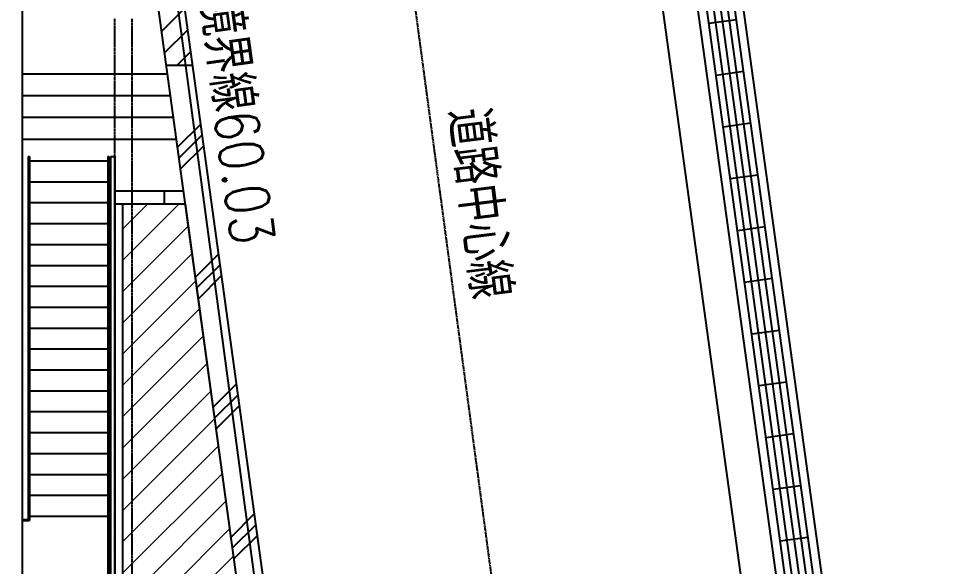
# Model space of a CAD drawing. Header units: millimetres. Extents: x 5204 to 163252, y 3613 to 115772.
# Drawn here: x 86367 to 96952, y 47326 to 53620 of the extents above; entities that cross this region are included whole.
import ezdxf

# ---------------------------------------------------------------- set-up
doc = ezdxf.new("R2010")
doc.units = ezdxf.units.MM
doc.header["$LTSCALE"] = 0.2
doc.linetypes.add('CENTER', pattern=[50.8, 31.75, -6.35, 6.35, -6.35])
doc.linetypes.add('HIDDEN', pattern=[0.375, 0.25, -0.125])
for name, color, linetype in [('0-0', 7, 'Continuous'), ('0-1', 7, 'Continuous'), ('92 設備記述', 3, 'Continuous'), ('A_緑地', 3, 'Continuous')]:
    doc.layers.add(name, color=color, linetype=linetype)
doc.layers.add('A_通芯', color=8, linetype='Continuous', plot=False)
doc.styles.add('Standard-A', font='romans.shx', dxfattribs={"bigfont": 'extfont2.shx'})

msp = doc.modelspace()

# ---------------------------------------------------------------- hatches: boundary and pattern name
at = {"layer": 'A_緑地', "lineweight": 5, "true_color": 0x00ff00}
h = msp.add_hatch(dxfattribs=at)
h.set_pattern_fill('ANSI31', color=3, scale=80)
h.set_pattern_definition([(45, (-146691.18, 5533.57), (-179.60512, 179.60512), [])])
h.paths.add_polyline_path([(86412, 34895), (86222, 34895), (86222, 34745), (64985, 34745), (64985, 33132), (60742, 33132), (60742, 31977), (88668, 32805), (90561, 34966), (89106, 45826), (89061, 45821), (88283, 51492), (87561, 51492), (87561, 42602), (86412, 42602)])

# ---------------------------------------------------------------- linework, layer by layer
at = {"layer": '0-0', "color": 7, "linetype": 'Continuous'}
for p, q in [((88011, 53473), (88277, 53739)), ((88045, 53224), (88311, 53490)), ((88189, 53085), (88345, 53242)), ((88193, 52142), (88460, 52408)), ((88211, 52018), (88477, 52284)), ((88228, 51893), (88494, 52159)), ((88398, 50650), (88665, 50916)), ((88415, 50525), (88682, 50792)), ((88432, 50401), (88699, 50667)), ((88603, 49158), (88870, 49424)), ((88620, 49033), (88887, 49299)), ((88637, 48909), (88904, 49175)), ((88808, 47665), (89074, 47932)), ((88825, 47541), (89091, 47807)), ((88842, 47417), (89109, 47683))]:
    msp.add_line(p, q, dxfattribs=at)
at = {"layer": '0-1', "color": 7}
msp.add_line((82784, 94116), (90759, 34619), dxfattribs=at)
at = {"layer": '0-1', "color": 7, "linetype": 'Continuous'}
for p, q in [((89360, 45855), (85042, 77301)), ((89061, 45821), (84744, 77260)), ((86412, 34895), (86412, 62225)), ((96852, 37354), (94293, 55889)), ((96952, 37368), (94392, 55903)), ((96436, 37297), (93877, 55832)), ((96535, 37311), (93976, 55846)), ((96615, 37321), (94055, 55856)), ((96694, 37332), (94135, 55867)), ((96773, 37343), (94214, 55878)), ((95324, 42432), (93481, 55777)), ((94609, 53604), (94292, 53561)), ((88064, 53085), (88367, 53085)), ((86412, 52985), (88078, 52985)), ((94691, 53010), (94374, 52966)), ((86412, 52735), (88112, 52735)), ((86412, 52485), (88146, 52485)), ((94773, 52416), (94456, 52372)), ((86412, 52235), (88181, 52235)), ((86480, 52035), (86480, 47867)), ((86480, 52035), (86492, 52035)), ((86492, 52035), (86492, 47855)), ((86492, 51985), (87392, 51985)), ((87392, 52035), (87392, 46317)), ((87392, 52035), (87404, 52035)), ((87404, 52035), (87404, 46305)), ((87424, 52035), (87424, 46285)), ((87424, 52035), (87474, 52035)), ((87474, 52035), (87474, 46235)), ((94855, 51821), (94538, 51778)), ((86492, 51745), (87392, 51745)), ((87470, 51642), (88262, 51642)), ((88045, 51492), (88045, 51642)), ((86492, 51505), (87392, 51505)), ((87470, 51492), (88283, 51492)), ((87561, 51492), (87561, 42602)), ((86492, 51265), (87392, 51265)), ((94937, 51227), (94620, 51183)), ((86492, 51025), (87392, 51025)), ((86492, 50785), (87392, 50785)), ((95019, 50633), (94702, 50589)), ((86492, 50545), (87392, 50545)), ((86492, 50305), (87392, 50305)), ((86492, 50065), (87392, 50065)), ((95101, 50038), (94784, 49994)), ((86492, 49825), (87392, 49825)), ((86492, 49585), (87392, 49585)), ((95183, 49444), (94866, 49400)), ((86492, 49345), (87392, 49345)), ((86492, 49105), (87392, 49105)), ((86492, 48865), (87392, 48865)), ((95265, 48850), (94948, 48806)), ((86492, 48625), (87392, 48625)), ((86492, 48385), (87392, 48385)), ((95347, 48255), (95030, 48211)), ((86492, 48145), (87392, 48145)), ((86412, 47867), (86480, 47867)), ((86412, 47855), (86492, 47855)), ((86492, 47905), (87392, 47905)), ((95429, 47661), (95112, 47617))]:
    msp.add_line(p, q, dxfattribs=at)
at = {"layer": '0-1', "color": 8, "linetype": 'HIDDEN', "ltscale": 30}
for p, q in [((87470, 53620), (87470, 34484)), ((87670, 53620), (87670, 34484))]:
    msp.add_line(p, q, dxfattribs=at)
at = {"layer": 'A_緑地'}
for p, q in [((87561, 51492), (88283, 51492)), ((87561, 51492), (87561, 42602)), ((89061, 45821), (88283, 51492))]:
    msp.add_line(p, q, dxfattribs=at)
at = {"layer": 'A_通芯', "linetype": 'CENTER', "ltscale": 2}
msp.add_line((84645, 100556), (94099, 30022), dxfattribs=at)

# ---------------------------------------------------------------- texts
at = {"layer": '92 設備記述', "style": 'Standard-A', "width": 0.8}
for s, rotation, p in [('道路境界線60.03', 277.8919, (88304, 54707)), ('道路中心線', 277.0897, (91280, 52559))]:
    msp.add_text(s, height=500, rotation=rotation, dxfattribs=at).set_placement(p)

doc.saveas('drawing.dxf')
